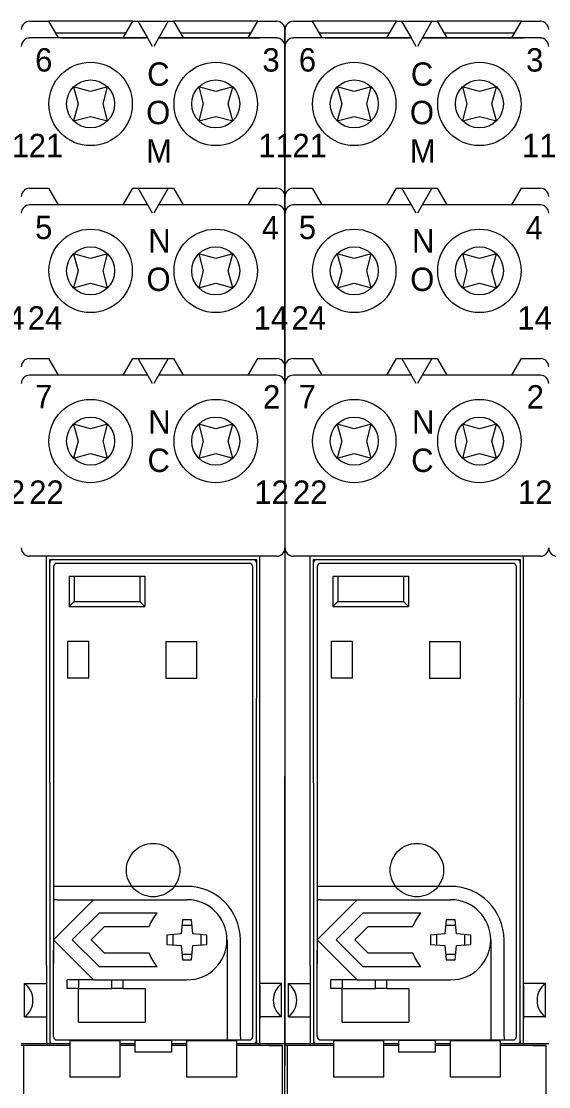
# Model space of a CAD drawing. Header units: millimetres. Extents: x -6000 to 26000, y -6000 to 26000.
# Drawn here: x 117.67 to 122.07, y -4571.37 to -4562.5 of the extents above; entities that cross this region are included whole.
import ezdxf

# ---------------------------------------------------------------- set-up
doc = ezdxf.new("R2010")
doc.units = ezdxf.units.MM
doc.header["$MEASUREMENT"] = 0
doc.linetypes.add('HIDDEN2', pattern=[2.38125, 1.5875, -0.79375])
doc.layers.add('Чертеж и Рисунок_Ном._пера__1', color=7, linetype='Continuous', lineweight=15)
doc.layers.add('Чертеж и Рисунок_Ном._пера__7', color=7, linetype='Continuous', lineweight=15)
doc.styles.add('СГЕНЕРИР_СТИЛЬ_3', font='')
doc.styles.get('СГЕНЕРИР_СТИЛЬ_3').set_extended_font_data('Arial')

msp = doc.modelspace()

# ---------------------------------------------------------------- linework, layer by layer
at = {"layer": 'Чертеж и Рисунок_Ном._пера__7', "color": 7, "linetype": 'Continuous', "lineweight": 15}
for p, q in [((117.7407, -4562.4969), (117.8969, -4562.4969)), ((118.6, -4562.4969), (117.8969, -4562.4969)), ((117.8969, -4562.4969), (117.9772, -4562.636)), ((118.5197, -4562.636), (118.6, -4562.4969)), ((118.6, -4562.4969), (118.6449, -4562.4969)), ((118.6229, -4562.4969), (118.9172, -4562.4969)), ((118.7252, -4562.636), (118.6449, -4562.4969)), ((118.7653, -4562.7056), (118.6449, -4562.4969)), ((118.6449, -4562.4969), (118.8953, -4562.4969)), ((118.8953, -4562.4969), (118.7748, -4562.7056)), ((118.8953, -4562.4969), (118.9401, -4562.4969)), ((119.6432, -4562.4969), (118.9401, -4562.4969)), ((118.9401, -4562.4969), (119.0204, -4562.636)), ((119.5629, -4562.636), (119.6432, -4562.4969)), ((119.6432, -4562.4969), (119.7994, -4562.4969)), ((119.9385, -4562.4969), (120.0947, -4562.4969)), ((120.7978, -4562.4969), (120.0947, -4562.4969)), ((120.0947, -4562.4969), (120.175, -4562.636)), ((120.7175, -4562.636), (120.7978, -4562.4969)), ((120.7978, -4562.4969), (120.8427, -4562.4969)), ((120.8207, -4562.4969), (121.115, -4562.4969)), ((120.923, -4562.636), (120.8427, -4562.4969)), ((120.9631, -4562.7056), (120.8427, -4562.4969)), ((120.8427, -4562.4969), (121.093, -4562.4969)), ((121.093, -4562.4969), (120.9726, -4562.7056)), ((121.093, -4562.4969), (121.1379, -4562.4969)), ((121.841, -4562.4969), (121.1379, -4562.4969)), ((121.1379, -4562.4969), (121.2182, -4562.636)), ((121.7607, -4562.636), (121.841, -4562.4969)), ((121.841, -4562.4969), (121.9972, -4562.4969)), ((117.9531, -4562.5943), (118.5438, -4562.5943)), ((118.9963, -4562.5943), (119.587, -4562.5943)), ((119.8689, -4562.7056), (119.8689, -4562.5665)), ((119.8689, -4562.5665), (119.8689, -4562.7056)), ((120.1509, -4562.5943), (120.7416, -4562.5943)), ((121.1941, -4562.5943), (121.7848, -4562.5943)), ((118.7252, -4562.636), (117.7407, -4562.636)), ((118.005, -4562.636), (118.71, -4562.636)), ((118.8149, -4562.636), (119.6603, -4562.636)), ((119.7994, -4562.636), (118.8149, -4562.636)), ((118.8302, -4562.636), (119.6603, -4562.636)), ((120.923, -4562.636), (119.9385, -4562.636)), ((120.2028, -4562.636), (120.9077, -4562.636)), ((121.0127, -4562.636), (121.8581, -4562.636)), ((121.9972, -4562.636), (121.0127, -4562.636)), ((121.0279, -4562.636), (121.8581, -4562.636)), ((119.8689, -4562.7056), (119.8689, -4568.791)), ((119.8689, -4563.9575), (119.8689, -4562.7056)), ((119.8689, -4562.7056), (119.8689, -4568.791)), ((119.8689, -4562.7056), (119.8689, -4563.9575)), ((118.1068, -4563.0438), (118.1448, -4563.1855)), ((118.2484, -4563.0818), (118.1068, -4563.0438)), ((118.3901, -4563.0438), (118.2484, -4563.0818)), ((118.3521, -4563.1855), (118.3901, -4563.0438)), ((119.2917, -4563.0818), (119.15, -4563.0438)), ((119.15, -4563.0438), (119.188, -4563.1855)), ((119.4333, -4563.0438), (119.2917, -4563.0818)), ((119.3954, -4563.1855), (119.4333, -4563.0438)), ((120.3046, -4563.0438), (120.3425, -4563.1855)), ((120.4462, -4563.0818), (120.3046, -4563.0438)), ((120.5879, -4563.0438), (120.4462, -4563.0818)), ((120.5499, -4563.1855), (120.5879, -4563.0438)), ((121.4895, -4563.0818), (121.3478, -4563.0438)), ((121.3478, -4563.0438), (121.3858, -4563.1855)), ((121.6311, -4563.0438), (121.4895, -4563.0818)), ((121.5932, -4563.1855), (121.6311, -4563.0438)), ((118.1448, -4563.1855), (118.1068, -4563.3271)), ((118.3901, -4563.3271), (118.3521, -4563.1855)), ((119.188, -4563.1855), (119.15, -4563.3271)), ((119.4333, -4563.3271), (119.3954, -4563.1855)), ((120.3425, -4563.1855), (120.3046, -4563.3271)), ((120.5879, -4563.3271), (120.5499, -4563.1855)), ((121.3858, -4563.1855), (121.3478, -4563.3271)), ((121.6311, -4563.3271), (121.5932, -4563.1855)), ((118.1068, -4563.3271), (118.2484, -4563.2891)), ((118.2484, -4563.2891), (118.3901, -4563.3271)), ((119.15, -4563.3271), (119.2917, -4563.2891)), ((119.2917, -4563.2891), (119.4333, -4563.3271)), ((120.3046, -4563.3271), (120.4462, -4563.2891)), ((120.4462, -4563.2891), (120.5879, -4563.3271)), ((121.3478, -4563.3271), (121.4895, -4563.2891)), ((121.4895, -4563.2891), (121.6311, -4563.3271)), ((117.7407, -4563.8879), (117.8969, -4563.8879)), ((117.8969, -4563.8879), (117.9772, -4564.027)), ((118.5197, -4564.027), (118.6, -4563.8879)), ((118.6, -4563.8879), (118.6449, -4563.8879)), ((118.7653, -4564.0966), (118.6449, -4563.8879)), ((118.6449, -4563.8879), (118.8953, -4563.8879)), ((118.8953, -4563.8879), (118.7748, -4564.0966)), ((118.8953, -4563.8879), (118.9401, -4563.8879)), ((118.9401, -4563.8879), (119.0204, -4564.027)), ((119.5629, -4564.027), (119.6432, -4563.8879)), ((119.6432, -4563.8879), (119.7994, -4563.8879)), ((119.9385, -4563.8879), (120.0947, -4563.8879)), ((120.0947, -4563.8879), (120.175, -4564.027)), ((120.7175, -4564.027), (120.7978, -4563.8879)), ((120.7978, -4563.8879), (120.8427, -4563.8879)), ((120.9631, -4564.0966), (120.8427, -4563.8879)), ((120.8427, -4563.8879), (121.093, -4563.8879)), ((121.093, -4563.8879), (120.9726, -4564.0966)), ((121.093, -4563.8879), (121.1379, -4563.8879)), ((121.1379, -4563.8879), (121.2182, -4564.027)), ((121.7607, -4564.027), (121.841, -4563.8879)), ((121.841, -4563.8879), (121.9972, -4563.8879)), ((118.7252, -4564.027), (117.7407, -4564.027)), ((119.7994, -4564.027), (118.8149, -4564.027)), ((119.8689, -4564.0966), (119.8689, -4563.9575)), ((119.8689, -4563.9575), (119.8689, -4564.0966)), ((120.923, -4564.027), (119.9385, -4564.027)), ((121.9972, -4564.027), (121.0127, -4564.027)), ((119.8689, -4565.3763), (119.8689, -4564.0966)), ((119.8689, -4564.0966), (119.8689, -4565.3763)), ((118.1068, -4564.4348), (118.1448, -4564.5765)), ((118.2484, -4564.4728), (118.1068, -4564.4348)), ((118.3901, -4564.4348), (118.2484, -4564.4728)), ((118.3521, -4564.5765), (118.3901, -4564.4348)), ((119.15, -4564.4348), (119.188, -4564.5765)), ((119.2917, -4564.4728), (119.15, -4564.4348)), ((119.4333, -4564.4348), (119.2917, -4564.4728)), ((119.3954, -4564.5765), (119.4333, -4564.4348)), ((120.3046, -4564.4348), (120.3425, -4564.5765)), ((120.4462, -4564.4728), (120.3046, -4564.4348)), ((120.5879, -4564.4348), (120.4462, -4564.4728)), ((120.5499, -4564.5765), (120.5879, -4564.4348)), ((121.3478, -4564.4348), (121.3858, -4564.5765)), ((121.4895, -4564.4728), (121.3478, -4564.4348)), ((121.6311, -4564.4348), (121.4895, -4564.4728)), ((121.5932, -4564.5765), (121.6311, -4564.4348)), ((118.1448, -4564.5765), (118.1068, -4564.7181)), ((118.3901, -4564.7181), (118.3521, -4564.5765)), ((119.188, -4564.5765), (119.15, -4564.7181)), ((119.4333, -4564.7181), (119.3954, -4564.5765)), ((120.3425, -4564.5765), (120.3046, -4564.7181)), ((120.5879, -4564.7181), (120.5499, -4564.5765)), ((121.3858, -4564.5765), (121.3478, -4564.7181)), ((121.6311, -4564.7181), (121.5932, -4564.5765)), ((118.1068, -4564.7181), (118.2484, -4564.6801)), ((118.2484, -4564.6801), (118.3901, -4564.7181)), ((119.15, -4564.7181), (119.2917, -4564.6801)), ((119.2917, -4564.6801), (119.4333, -4564.7181)), ((120.3046, -4564.7181), (120.4462, -4564.6801)), ((120.4462, -4564.6801), (120.5879, -4564.7181)), ((121.3478, -4564.7181), (121.4895, -4564.6801)), ((121.4895, -4564.6801), (121.6311, -4564.7181)), ((117.7407, -4565.3067), (117.8969, -4565.3067)), ((117.8969, -4565.3067), (117.9772, -4565.4458)), ((118.5197, -4565.4458), (118.6, -4565.3067)), ((118.6, -4565.3067), (118.6449, -4565.3067)), ((118.7653, -4565.5154), (118.6449, -4565.3067)), ((118.6449, -4565.3067), (118.8953, -4565.3067)), ((118.8953, -4565.3067), (118.7748, -4565.5154)), ((118.8953, -4565.3067), (118.9401, -4565.3067)), ((118.9401, -4565.3067), (119.0204, -4565.4458)), ((119.5629, -4565.4458), (119.6432, -4565.3067)), ((119.6432, -4565.3067), (119.7994, -4565.3067)), ((119.9385, -4565.3067), (120.0947, -4565.3067)), ((120.0947, -4565.3067), (120.175, -4565.4458)), ((120.7175, -4565.4458), (120.7978, -4565.3067)), ((120.7978, -4565.3067), (120.8427, -4565.3067)), ((120.9631, -4565.5154), (120.8427, -4565.3067)), ((120.8427, -4565.3067), (121.093, -4565.3067)), ((121.093, -4565.3067), (120.9726, -4565.5154)), ((121.093, -4565.3067), (121.1379, -4565.3067)), ((121.1379, -4565.3067), (121.2182, -4565.4458)), ((121.7607, -4565.4458), (121.841, -4565.3067)), ((121.841, -4565.3067), (121.9972, -4565.3067)), ((118.7252, -4565.4458), (117.7407, -4565.4458)), ((119.7994, -4565.4458), (118.8149, -4565.4458)), ((119.8689, -4565.5154), (119.8689, -4565.3763)), ((119.8689, -4565.3763), (119.8689, -4565.5154)), ((120.923, -4565.4458), (119.9385, -4565.4458)), ((121.9972, -4565.4458), (121.0127, -4565.4458)), ((118.1068, -4565.8536), (118.1448, -4565.9953)), ((118.2484, -4565.8916), (118.1068, -4565.8536)), ((118.3901, -4565.8536), (118.2484, -4565.8916)), ((118.3521, -4565.9953), (118.3901, -4565.8536)), ((119.2917, -4565.8916), (119.15, -4565.8536)), ((119.15, -4565.8536), (119.188, -4565.9953)), ((119.4333, -4565.8536), (119.2917, -4565.8916)), ((119.3954, -4565.9953), (119.4333, -4565.8536)), ((120.3046, -4565.8536), (120.3425, -4565.9953)), ((120.4462, -4565.8916), (120.3046, -4565.8536)), ((120.5879, -4565.8536), (120.4462, -4565.8916)), ((120.5499, -4565.9953), (120.5879, -4565.8536)), ((121.4895, -4565.8916), (121.3478, -4565.8536)), ((121.3478, -4565.8536), (121.3858, -4565.9953)), ((121.6311, -4565.8536), (121.4895, -4565.8916)), ((121.5932, -4565.9953), (121.6311, -4565.8536)), ((118.1448, -4565.9953), (118.1068, -4566.1369)), ((118.3901, -4566.1369), (118.3521, -4565.9953)), ((119.188, -4565.9953), (119.15, -4566.1369)), ((119.4333, -4566.1369), (119.3954, -4565.9953)), ((120.3425, -4565.9953), (120.3046, -4566.1369)), ((120.5879, -4566.1369), (120.5499, -4565.9953)), ((121.3858, -4565.9953), (121.3478, -4566.1369)), ((121.6311, -4566.1369), (121.5932, -4565.9953)), ((118.1068, -4566.1369), (118.2484, -4566.099)), ((118.2484, -4566.099), (118.3901, -4566.1369)), ((119.15, -4566.1369), (119.2917, -4566.099)), ((119.2917, -4566.099), (119.4333, -4566.1369)), ((120.3046, -4566.1369), (120.4462, -4566.099)), ((120.4462, -4566.099), (120.5879, -4566.1369)), ((121.3478, -4566.1369), (121.4895, -4566.099)), ((121.4895, -4566.099), (121.6311, -4566.1369)), ((119.7994, -4566.9551), (117.7407, -4566.9551)), ((117.8798, -4570.3662), (117.8798, -4566.9551)), ((119.6603, -4571.0307), (119.6603, -4566.9551)), ((121.9972, -4566.9551), (119.9385, -4566.9551)), ((120.0776, -4570.3662), (120.0776, -4566.9551)), ((121.8581, -4571.0307), (121.8581, -4566.9551)), ((117.9076, -4567.0107), (117.9076, -4566.9829)), ((117.9076, -4566.9829), (119.6325, -4566.9829)), ((117.9076, -4567.6923), (117.9076, -4567.0107)), ((117.9389, -4567.042), (117.9389, -4569.7058)), ((119.5734, -4567.0142), (117.9668, -4567.0142)), ((119.6012, -4570.9577), (119.6012, -4567.042)), ((119.6047, -4566.9829), (119.6325, -4566.9829)), ((119.6325, -4566.9829), (119.6325, -4567.0107)), ((119.6325, -4566.9829), (119.6325, -4568.1374)), ((120.1054, -4567.0107), (120.1054, -4566.9829)), ((120.1054, -4566.9829), (121.8303, -4566.9829)), ((120.1054, -4567.6923), (120.1054, -4567.0107)), ((120.1367, -4567.042), (120.1367, -4569.7058)), ((121.7711, -4567.0142), (120.1645, -4567.0142)), ((121.799, -4570.9577), (121.799, -4567.042)), ((121.8024, -4566.9829), (121.8303, -4566.9829)), ((121.8303, -4566.9829), (121.8303, -4567.0107)), ((121.8303, -4566.9829), (121.8303, -4568.1374)), ((118.0711, -4567.122), (118.7005, -4567.122)), ((118.0711, -4567.122), (118.0711, -4567.3724)), ((118.1128, -4567.122), (118.1128, -4567.3306)), ((118.6588, -4567.122), (118.6588, -4567.3306)), ((118.7005, -4567.122), (118.7005, -4567.3724)), ((120.2689, -4567.122), (120.8983, -4567.122)), ((120.2689, -4567.122), (120.2689, -4567.3724)), ((120.3106, -4567.122), (120.3106, -4567.3306)), ((120.8566, -4567.122), (120.8566, -4567.3306)), ((120.8983, -4567.122), (120.8983, -4567.3724)), ((118.0711, -4567.3724), (118.1128, -4567.3306)), ((118.0711, -4567.3724), (118.7005, -4567.3724)), ((118.1128, -4567.3306), (118.6588, -4567.3306)), ((118.7005, -4567.3724), (118.6588, -4567.3306)), ((120.2689, -4567.3724), (120.3106, -4567.3306)), ((120.2689, -4567.3724), (120.8983, -4567.3724)), ((120.3106, -4567.3306), (120.8566, -4567.3306)), ((120.8983, -4567.3724), (120.8566, -4567.3306)), ((118.2345, -4567.6645), (118.0572, -4567.6645)), ((118.0572, -4567.6645), (118.0572, -4567.9705)), ((118.2345, -4567.9705), (118.2345, -4567.6645)), ((118.8744, -4567.6645), (119.1352, -4567.6645)), ((118.8744, -4567.6645), (118.8744, -4567.9705)), ((119.1352, -4567.9705), (119.1352, -4567.6645)), ((120.4323, -4567.6645), (120.255, -4567.6645)), ((120.255, -4567.6645), (120.255, -4567.9705)), ((120.4323, -4567.9705), (120.4323, -4567.6645)), ((121.0722, -4567.6645), (121.333, -4567.6645)), ((121.0722, -4567.6645), (121.0722, -4567.9705)), ((121.333, -4567.9705), (121.333, -4567.6645)), ((117.9076, -4568.1374), (117.9076, -4567.6923)), ((120.1054, -4568.1374), (120.1054, -4567.6923)), ((117.9387, -4567.7618), (117.9387, -4570.3491)), ((119.6014, -4570.3491), (119.6014, -4567.7618)), ((120.1365, -4567.7618), (120.1365, -4570.3491)), ((121.7992, -4570.3491), (121.7992, -4567.7618)), ((118.2345, -4567.9705), (118.0572, -4567.9705)), ((118.8744, -4567.9705), (119.1352, -4567.9705)), ((120.4323, -4567.9705), (120.255, -4567.9705)), ((121.0722, -4567.9705), (121.333, -4567.9705)), ((117.9076, -4568.8468), (117.9076, -4568.1374)), ((119.6325, -4570.989), (119.6325, -4568.1374)), ((120.1054, -4568.8468), (120.1054, -4568.1374)), ((121.8303, -4570.989), (121.8303, -4568.1374)), ((119.8689, -4572.4356), (119.8689, -4568.791)), ((119.8689, -4568.791), (119.8689, -4571.0585)), ((117.9076, -4568.8468), (117.9076, -4571.0168)), ((120.1054, -4568.8468), (120.1054, -4571.0168)), ((117.9668, -4569.7058), (117.9389, -4569.7058)), ((117.9389, -4569.7058), (117.9389, -4569.8171)), ((119.0517, -4569.7058), (117.9668, -4569.7058)), ((120.1645, -4569.7058), (120.1367, -4569.7058)), ((120.1367, -4569.7058), (120.1367, -4569.8171)), ((121.2495, -4569.7058), (120.1645, -4569.7058)), ((117.9668, -4569.8171), (117.9389, -4569.8171)), ((117.9389, -4569.8171), (117.9389, -4570.1509)), ((117.9389, -4570.1509), (118.2728, -4569.8171)), ((117.9668, -4569.8171), (119.0517, -4569.8171)), ((120.1645, -4569.8171), (120.1367, -4569.8171)), ((120.1367, -4569.8171), (120.1367, -4570.1509)), ((120.1367, -4570.1509), (120.4706, -4569.8171)), ((120.1645, -4569.8171), (121.2495, -4569.8171)), ((118.3189, -4569.9283), (118.0963, -4570.1509)), ((118.8029, -4569.9283), (118.3189, -4569.9283)), ((120.5166, -4569.9283), (120.2941, -4570.1509)), ((121.0007, -4569.9283), (120.5166, -4569.9283)), ((118.2537, -4570.1509), (118.365, -4570.0396)), ((118.365, -4570.0396), (118.737, -4570.0396)), ((119.0135, -4569.984), (119.0031, -4570.1023)), ((119.0942, -4570.0324), (119.0092, -4570.0324)), ((119.09, -4569.984), (119.0135, -4569.984)), ((119.1003, -4570.1023), (119.09, -4569.984)), ((120.4515, -4570.1509), (120.5627, -4570.0396)), ((120.5627, -4570.0396), (120.9348, -4570.0396)), ((121.2113, -4569.984), (121.2009, -4570.1023)), ((121.292, -4570.0324), (121.207, -4570.0324)), ((121.2878, -4569.984), (121.2113, -4569.984)), ((121.2981, -4570.1023), (121.2878, -4569.984)), ((117.9389, -4570.1509), (117.9389, -4570.2411)), ((117.9389, -4570.1509), (118.2728, -4570.4847)), ((118.0963, -4570.1509), (118.3189, -4570.3735)), ((118.365, -4570.2622), (118.2537, -4570.1509)), ((119.0031, -4570.1023), (118.8848, -4570.1126)), ((118.8848, -4570.1126), (118.8848, -4570.1891)), ((118.9333, -4570.1084), (118.9333, -4570.1934)), ((119.2187, -4570.1126), (119.1003, -4570.1023)), ((119.1702, -4570.1934), (119.1702, -4570.1084)), ((119.2187, -4570.1891), (119.2187, -4570.1126)), ((119.3856, -4570.1509), (119.3856, -4570.9577)), ((119.4969, -4570.9577), (119.4969, -4570.1509)), ((120.1367, -4570.1509), (120.1367, -4570.2411)), ((120.1367, -4570.1509), (120.4706, -4570.4847)), ((120.2941, -4570.1509), (120.5166, -4570.3735)), ((120.5627, -4570.2622), (120.4515, -4570.1509)), ((121.2009, -4570.1023), (121.0826, -4570.1126)), ((121.0826, -4570.1126), (121.0826, -4570.1891)), ((121.1311, -4570.1084), (121.1311, -4570.1934)), ((121.4164, -4570.1126), (121.2981, -4570.1023)), ((121.368, -4570.1934), (121.368, -4570.1084)), ((121.4164, -4570.1891), (121.4164, -4570.1126)), ((121.5834, -4570.1509), (121.5834, -4570.9577)), ((121.6946, -4570.9577), (121.6946, -4570.1509)), ((117.9389, -4570.9577), (117.9389, -4570.2411)), ((118.8848, -4570.1891), (119.0031, -4570.1995)), ((119.0031, -4570.1995), (119.0135, -4570.3178)), ((119.09, -4570.3178), (119.1003, -4570.1995)), ((119.1003, -4570.1995), (119.2187, -4570.1891)), ((120.1367, -4570.9577), (120.1367, -4570.2411)), ((121.0826, -4570.1891), (121.2009, -4570.1995)), ((121.2009, -4570.1995), (121.2113, -4570.3178)), ((121.2878, -4570.3178), (121.2981, -4570.1995)), ((121.2981, -4570.1995), (121.4164, -4570.1891)), ((118.737, -4570.2622), (118.365, -4570.2622)), ((119.0092, -4570.2694), (119.0942, -4570.2694)), ((119.0135, -4570.3178), (119.09, -4570.3178)), ((120.9348, -4570.2622), (120.5627, -4570.2622)), ((121.207, -4570.2694), (121.292, -4570.2694)), ((121.2113, -4570.3178), (121.2878, -4570.3178)), ((117.8798, -4570.3662), (117.8798, -4571.0307)), ((118.3189, -4570.3735), (118.8029, -4570.3735)), ((120.0776, -4570.3662), (120.0776, -4571.0307)), ((120.5166, -4570.3735), (121.0007, -4570.3735)), ((118.1476, -4570.4847), (118.0544, -4570.4847)), ((118.0544, -4570.5578), (118.0544, -4570.4847)), ((118.1476, -4570.4847), (118.1476, -4570.5578)), ((118.2728, -4570.4847), (118.1476, -4570.4847)), ((118.2728, -4570.4847), (119.0517, -4570.4847)), ((118.4258, -4570.5578), (118.4258, -4570.4847)), ((118.519, -4570.5578), (118.519, -4570.4847)), ((120.3454, -4570.4847), (120.2522, -4570.4847)), ((120.2522, -4570.5578), (120.2522, -4570.4847)), ((120.3454, -4570.4847), (120.3454, -4570.5578)), ((120.4706, -4570.4847), (120.3454, -4570.4847)), ((120.4706, -4570.4847), (121.2495, -4570.4847)), ((120.6236, -4570.5578), (120.6236, -4570.4847)), ((120.7167, -4570.5578), (120.7167, -4570.4847)), ((117.699, -4570.7942), (117.699, -4570.516)), ((117.699, -4570.516), (117.8798, -4570.516)), ((118.1476, -4570.5578), (118.0544, -4570.5578)), ((118.1476, -4570.5578), (118.4258, -4570.5578)), ((118.1476, -4570.836), (118.1476, -4570.5578)), ((118.519, -4570.5578), (118.4258, -4570.5578)), ((118.519, -4570.5578), (118.6267, -4570.5578)), ((118.6267, -4570.5578), (118.704, -4570.5578)), ((118.704, -4570.5578), (118.704, -4570.836)), ((119.8411, -4570.516), (119.6603, -4570.516)), ((119.6603, -4570.5299), (119.6603, -4570.8081)), ((119.8411, -4570.7942), (119.8411, -4570.516)), ((119.8968, -4570.7942), (119.8968, -4570.516)), ((119.8968, -4570.516), (120.0776, -4570.516)), ((120.3454, -4570.5578), (120.2522, -4570.5578)), ((120.3454, -4570.5578), (120.6236, -4570.5578)), ((120.3454, -4570.836), (120.3454, -4570.5578)), ((120.7167, -4570.5578), (120.6236, -4570.5578)), ((120.7167, -4570.5578), (120.8245, -4570.5578)), ((120.8245, -4570.5578), (120.9018, -4570.5578)), ((120.9018, -4570.5578), (120.9018, -4570.836)), ((122.0389, -4570.516), (121.8581, -4570.516)), ((121.8581, -4570.5299), (121.8581, -4570.8081)), ((122.0389, -4570.7942), (122.0389, -4570.516)), ((117.699, -4570.7942), (117.8798, -4570.7942)), ((118.1476, -4570.836), (118.7013, -4570.836)), ((118.7013, -4570.836), (118.704, -4570.836)), ((119.8411, -4570.7942), (119.6603, -4570.7942)), ((119.8968, -4570.7942), (120.0776, -4570.7942)), ((120.3454, -4570.836), (120.899, -4570.836)), ((120.899, -4570.836), (120.9018, -4570.836)), ((122.0389, -4570.7942), (121.8581, -4570.7942)), ((119.8689, -4570.9194), (119.8689, -4571.0585)), ((118.0746, -4571.0168), (117.6712, -4571.0168)), ((118.0746, -4571.0307), (117.6712, -4571.0307)), ((117.8033, -4571.0307), (117.692, -4571.0307)), ((117.692, -4571.5871), (117.692, -4571.0307)), ((118.0746, -4571.0307), (117.8033, -4571.0307)), ((118.0746, -4571.0168), (117.9076, -4571.0168)), ((117.9668, -4570.9855), (118.7413, -4570.9855)), ((118.0746, -4570.9937), (118.0746, -4571.295)), ((118.4919, -4570.9937), (118.0746, -4570.9937)), ((118.4919, -4570.9937), (118.4919, -4571.295)), ((118.6171, -4571.0168), (118.4919, -4571.0168)), ((118.6171, -4571.0307), (118.4919, -4571.0307)), ((118.6171, -4571.0307), (118.4919, -4571.0307)), ((118.6171, -4570.9889), (118.6171, -4571.0863)), ((118.9231, -4570.9889), (118.6171, -4570.9889)), ((118.7413, -4570.9855), (119.3856, -4570.9855)), ((118.9231, -4570.9889), (118.9231, -4571.0863)), ((119.0483, -4571.0168), (118.9231, -4571.0168)), ((119.0483, -4571.0168), (118.9231, -4571.0168)), ((119.0483, -4571.0307), (118.9231, -4571.0307)), ((119.0483, -4571.0307), (118.9231, -4571.0307)), ((119.4656, -4570.9937), (119.0483, -4570.9937)), ((119.0483, -4570.9937), (119.0483, -4571.295)), ((119.3856, -4570.9577), (119.3856, -4570.9855)), ((119.3856, -4570.9855), (119.4969, -4570.9855)), ((119.4656, -4570.9937), (119.4656, -4571.295)), ((119.6325, -4571.0168), (119.4656, -4571.0168)), ((119.8689, -4571.0168), (119.4656, -4571.0168)), ((119.8481, -4571.0307), (119.4656, -4571.0307)), ((119.7368, -4571.0307), (119.4656, -4571.0307)), ((119.4969, -4570.9577), (119.4969, -4570.9855)), ((119.4969, -4570.9855), (119.5734, -4570.9855)), ((119.6325, -4570.989), (119.6325, -4571.0168)), ((119.7368, -4571.0307), (119.8481, -4571.0307)), ((119.8481, -4571.5871), (119.8481, -4571.0307)), ((120.2723, -4571.0168), (119.8689, -4571.0168)), ((120.2723, -4571.0307), (119.8689, -4571.0307)), ((120.0011, -4571.0307), (119.8898, -4571.0307)), ((119.8898, -4571.5871), (119.8898, -4571.0307)), ((120.2723, -4571.0307), (120.0011, -4571.0307)), ((120.2723, -4571.0168), (120.1054, -4571.0168)), ((120.1645, -4570.9855), (120.9391, -4570.9855)), ((120.2723, -4570.9937), (120.2723, -4571.295)), ((120.6896, -4570.9937), (120.2723, -4570.9937)), ((120.6896, -4570.9937), (120.6896, -4571.295)), ((120.8148, -4571.0168), (120.6896, -4571.0168)), ((120.8148, -4571.0307), (120.6896, -4571.0307)), ((120.8148, -4571.0307), (120.6896, -4571.0307)), ((120.8148, -4570.9889), (120.8148, -4571.0863)), ((121.1208, -4570.9889), (120.8148, -4570.9889)), ((120.9391, -4570.9855), (121.5834, -4570.9855)), ((121.1208, -4570.9889), (121.1208, -4571.0863)), ((121.246, -4571.0168), (121.1208, -4571.0168)), ((121.246, -4571.0307), (121.1208, -4571.0307)), ((121.246, -4571.0307), (121.1208, -4571.0307)), ((121.246, -4571.0168), (121.1209, -4571.0168)), ((121.6633, -4570.9937), (121.246, -4570.9937)), ((121.246, -4570.9937), (121.246, -4571.295)), ((121.5834, -4570.9577), (121.5834, -4570.9855)), ((121.5834, -4570.9855), (121.6946, -4570.9855)), ((121.6633, -4570.9937), (121.6633, -4571.295)), ((121.8303, -4571.0168), (121.6633, -4571.0168)), ((122.0667, -4571.0168), (121.6633, -4571.0168)), ((122.0459, -4571.0307), (121.6633, -4571.0307)), ((121.9346, -4571.0307), (121.6633, -4571.0307)), ((121.6946, -4570.9577), (121.6946, -4570.9855)), ((121.6946, -4570.9855), (121.7711, -4570.9855)), ((121.8303, -4570.989), (121.8303, -4571.0168)), ((121.9346, -4571.0307), (122.0459, -4571.0307)), ((122.0459, -4571.5871), (122.0459, -4571.0307)), ((118.9231, -4571.0863), (118.6171, -4571.0863)), ((119.8689, -4571.0585), (119.8689, -4571.1976)), ((119.8689, -4571.0585), (119.8689, -4571.1976)), ((119.8689, -4572.4356), (119.8689, -4571.1142)), ((121.1208, -4571.0863), (120.8148, -4571.0863)), ((118.4919, -4571.295), (118.0746, -4571.295)), ((119.4656, -4571.295), (119.0483, -4571.295)), ((120.6896, -4571.295), (120.2723, -4571.295)), ((121.6633, -4571.295), (121.246, -4571.295))]:
    msp.add_line(p, q, dxfattribs=at)
for centre, radius in [((118.2484, -4563.1855), 0.3477), ((119.2917, -4563.1855), 0.3477), ((120.4462, -4563.1855), 0.3477), ((121.4895, -4563.1855), 0.3477), ((118.2484, -4563.1855), 0.2003), ((119.2917, -4563.1855), 0.2003), ((120.4462, -4563.1855), 0.2003), ((121.4895, -4563.1855), 0.2003), ((118.2484, -4564.5765), 0.3477), ((119.2917, -4564.5765), 0.3477), ((120.4462, -4564.5765), 0.3477), ((121.4895, -4564.5765), 0.3477), ((118.2484, -4564.5765), 0.2003), ((119.2917, -4564.5765), 0.2003), ((120.4462, -4564.5765), 0.2003), ((121.4895, -4564.5765), 0.2003), ((118.2484, -4565.9953), 0.3477), ((119.2917, -4565.9953), 0.3477), ((120.4462, -4565.9953), 0.3477), ((121.4895, -4565.9953), 0.3477), ((118.2484, -4565.9953), 0.2003), ((119.2917, -4565.9953), 0.2003), ((120.4462, -4565.9953), 0.2003), ((121.4895, -4565.9953), 0.2003)]:
    msp.add_circle(centre, radius, dxfattribs=at)
at = {"layer": 'Чертеж и Рисунок_Ном._пера__7', "color": 7, "linetype": 'HIDDEN2', "lineweight": 15}
for centre in [(118.7701, -4569.5702), (120.9678, -4569.5702)]:
    msp.add_circle(centre, 0.2226, dxfattribs=at)
at = {"layer": 'Чертеж и Рисунок_Ном._пера__7', "color": 7, "linetype": 'Continuous', "lineweight": 15}
for centre, radius, start, end in [((117.7407, -4562.5665), 0.0695, 90, 180), ((119.7994, -4562.5665), 0.0695, 0, 90), ((119.9385, -4562.5665), 0.0695, 90, 180), ((121.9972, -4562.5665), 0.0695, 0, 90), ((117.7407, -4562.7056), 0.0695, 90, 180), ((119.7994, -4562.7056), 0.0695, 0, 90), ((119.9385, -4562.7056), 0.0695, 90, 180), ((121.9972, -4562.7056), 0.0695, 0, 90), ((117.7407, -4563.9575), 0.0695, 90, 180), ((119.7994, -4563.9575), 0.0695, 0, 90), ((119.9385, -4563.9575), 0.0695, 90, 180), ((121.9972, -4563.9575), 0.0695, 0, 90), ((117.7407, -4564.0966), 0.0695, 90, 180), ((119.7994, -4564.0966), 0.0695, 0, 90), ((119.9385, -4564.0966), 0.0695, 90, 180), ((121.9972, -4564.0966), 0.0695, 0, 90), ((117.7407, -4565.3763), 0.0695, 90, 180), ((119.7994, -4565.3763), 0.0695, 0, 90), ((119.9385, -4565.3763), 0.0695, 90, 180), ((121.9972, -4565.3763), 0.0695, 0, 90), ((117.7407, -4565.5154), 0.0695, 90, 180), ((119.7994, -4565.5154), 0.0695, 0, 90), ((119.9385, -4565.5154), 0.0695, 90, 180), ((121.9972, -4565.5154), 0.0695, 0, 90), ((117.7407, -4566.8855), 0.0695, 180, 270), ((119.7994, -4566.8855), 0.0695, 270, 0), ((119.9385, -4566.8855), 0.0695, 180, 270), ((121.9972, -4566.8855), 0.0695, 270, 0), ((122.1363, -4566.8855), 0.0695, 180, 270), ((117.9355, -4567.0107), 0.0278, 89.9991, 180.0009), ((117.9668, -4567.042), 0.0278, 90, 180), ((119.5734, -4567.042), 0.0278, 0, 90), ((119.6047, -4567.0107), 0.0278, 359.9991, 90.0009), ((120.1332, -4567.0107), 0.0278, 89.9991, 180.0009), ((120.1645, -4567.042), 0.0278, 90, 180), ((121.7711, -4567.042), 0.0278, 0, 90), ((121.8024, -4567.0107), 0.0278, 359.9991, 90.0009), ((119.0517, -4570.1509), 0.4451, 0, 90), ((121.2495, -4570.1509), 0.4451, 0, 90), ((119.0517, -4570.1509), 0.3338, 0, 90), ((121.2495, -4570.1509), 0.3338, 0, 90), ((119.0517, -4570.1509), 0.3338, 138.18969, 160.52878), ((121.2495, -4570.1509), 0.3338, 138.18969, 160.52878), ((119.0517, -4570.1509), 0.3338, 270, 0), ((121.2495, -4570.1509), 0.3338, 270, 0), ((119.0517, -4570.1509), 0.3338, 199.47122, 221.81031), ((121.2495, -4570.1509), 0.3338, 199.47122, 221.81031), ((117.5947, -4570.6551), 0.1739, 306.8699, 53.1301), ((119.9455, -4570.6551), 0.1739, 126.8699, 233.1301), ((119.7924, -4570.6551), 0.1739, 306.8699, 53.1301), ((122.1432, -4570.6551), 0.1739, 126.8699, 233.1301), ((117.9355, -4570.989), 0.0278, 179.9991, 270.0009), ((117.9668, -4570.9577), 0.0278, 180, 270), ((119.5734, -4570.9577), 0.0278, 270, 0), ((119.6047, -4570.989), 0.0278, 269.9991, 0.0009), ((120.1332, -4570.989), 0.0278, 179.9991, 270.0009), ((120.1645, -4570.9577), 0.0278, 180, 270), ((121.7711, -4570.9577), 0.0278, 270, 0), ((121.8024, -4570.989), 0.0278, 269.9991, 0.0009)]:
    msp.add_arc(centre, radius, start, end, dxfattribs=at)

# ---------------------------------------------------------------- texts
at = {"layer": 'Чертеж и Рисунок_Ном._пера__1', "color": 7, "linetype": 'Continuous', "lineweight": 15, "char_height": 0.19474, "attachment_point": 7, "style": 'СГЕНЕРИР_СТИЛЬ_3'}
for s, insert in [('\\A1;{\\W0.950000x;\\pql;\\fArial|b0|i0|c204|p38;6}', (117.7866, -4562.9185)), ('\\A1;{\\W0.950000x;\\pql;\\fArial|b0|i0|c204|p38;3}', (119.6807, -4562.9186)), ('\\A1;{\\W0.950000x;\\pql;\\fArial|b0|i0|c204|p38;6}', (119.9844, -4562.9185)), ('\\A1;{\\W0.950000x;\\pql;\\fArial|b0|i0|c204|p38;3}', (121.8785, -4562.9186)), ('\\A1;{\\W0.950000x;\\pql;\\fArial|b0|i0|c204|p38;C}', (118.7201, -4563.0371)), ('\\A1;{\\W0.950000x;\\pql;\\fArial|b0|i0|c204|p38;C}', (120.9179, -4563.0371)), ('\\A1;{\\W0.950000x;\\pql;\\fArial|b0|i0|c204|p38;O}', (118.7119, -4563.3571)), ('\\A1;{\\W0.950000x;\\pql;\\fArial|b0|i0|c204|p38;O}', (120.9097, -4563.3571)), ('\\A1;{\\W0.950000x;\\pql;\\fArial|b0|i0|c204|p38;11}', (117.4486, -4563.6293)), ('\\A1;{\\W0.950000x;\\pql;\\fArial|b0|i0|c204|p38;21}', (117.7331, -4563.6293)), ('\\A1;{\\W0.950000x;\\pql;\\fArial|b0|i0|c204|p38;M}', (118.7113, -4563.6738)), ('\\A1;{\\W0.950000x;\\pql;\\fArial|b0|i0|c204|p38;11}', (119.6464, -4563.6293)), ('\\A1;{\\W0.950000x;\\pql;\\fArial|b0|i0|c204|p38;21}', (119.9309, -4563.6293)), ('\\A1;{\\W0.950000x;\\pql;\\fArial|b0|i0|c204|p38;M}', (120.9091, -4563.6738)), ('\\A1;{\\W0.950000x;\\pql;\\fArial|b0|i0|c204|p38;11}', (121.8442, -4563.6293)), ('\\A1;{\\W0.950000x;\\pql;\\fArial|b0|i0|c204|p38;5}', (117.7862, -4564.3145)), ('\\A1;{\\W0.950000x;\\pql;\\fArial|b0|i0|c204|p38;4}', (119.6755, -4564.3143)), ('\\A1;{\\W0.950000x;\\pql;\\fArial|b0|i0|c204|p38;5}', (119.984, -4564.3145)), ('\\A1;{\\W0.950000x;\\pql;\\fArial|b0|i0|c204|p38;4}', (121.8733, -4564.3143)), ('\\A1;{\\W0.950000x;\\pql;\\fArial|b0|i0|c204|p38;N}', (118.7295, -4564.4235)), ('\\A1;{\\W0.950000x;\\pql;\\fArial|b0|i0|c204|p38;N}', (120.9273, -4564.4235)), ('\\A1;{\\W0.950000x;\\pql;\\fArial|b0|i0|c204|p38;O}', (118.7147, -4564.7467)), ('\\A1;{\\W0.950000x;\\pql;\\fArial|b0|i0|c204|p38;O}', (120.9125, -4564.7467)), ('\\A1;{\\W0.950000x;\\pql;\\fArial|b0|i0|c204|p38;14}', (117.4097, -4565.066)), ('\\A1;{\\W0.950000x;\\pql;\\fArial|b0|i0|c204|p38;24}', (117.7255, -4565.066)), ('\\A1;{\\W0.950000x;\\pql;\\fArial|b0|i0|c204|p38;14}', (119.6075, -4565.066)), ('\\A1;{\\W0.950000x;\\pql;\\fArial|b0|i0|c204|p38;24}', (119.9233, -4565.066)), ('\\A1;{\\W0.950000x;\\pql;\\fArial|b0|i0|c204|p38;14}', (121.8053, -4565.066)), ('\\A1;{\\W0.950000x;\\pql;\\fArial|b0|i0|c204|p38;7}', (117.7855, -4565.722)), ('\\A1;{\\W0.950000x;\\pql;\\fArial|b0|i0|c204|p38;2}', (119.6856, -4565.7237)), ('\\A1;{\\W0.950000x;\\pql;\\fArial|b0|i0|c204|p38;7}', (119.9833, -4565.722)), ('\\A1;{\\W0.950000x;\\pql;\\fArial|b0|i0|c204|p38;2}', (121.8833, -4565.7237)), ('\\A1;{\\W0.950000x;\\pql;\\fArial|b0|i0|c204|p38;N}', (118.7295, -4565.9321)), ('\\A1;{\\W0.950000x;\\pql;\\fArial|b0|i0|c204|p38;N}', (120.9273, -4565.9321)), ('\\A1;{\\W0.950000x;\\pql;\\fArial|b0|i0|c204|p38;C}', (118.7229, -4566.2553)), ('\\A1;{\\W0.950000x;\\pql;\\fArial|b0|i0|c204|p38;C}', (120.9206, -4566.2553)), ('\\A1;{\\W0.950000x;\\pql;\\fArial|b0|i0|c204|p38;12}', (117.4155, -4566.5179)), ('\\A1;{\\W0.950000x;\\pql;\\fArial|b0|i0|c204|p38;22}', (117.7372, -4566.5179)), ('\\A1;{\\W0.950000x;\\pql;\\fArial|b0|i0|c204|p38;12}', (119.6133, -4566.5179)), ('\\A1;{\\W0.950000x;\\pql;\\fArial|b0|i0|c204|p38;22}', (119.935, -4566.5179)), ('\\A1;{\\W0.950000x;\\pql;\\fArial|b0|i0|c204|p38;12}', (121.8111, -4566.5179))]:
    msp.add_mtext(s, dxfattribs=dict(at, insert=insert))

doc.saveas('drawing.dxf')
